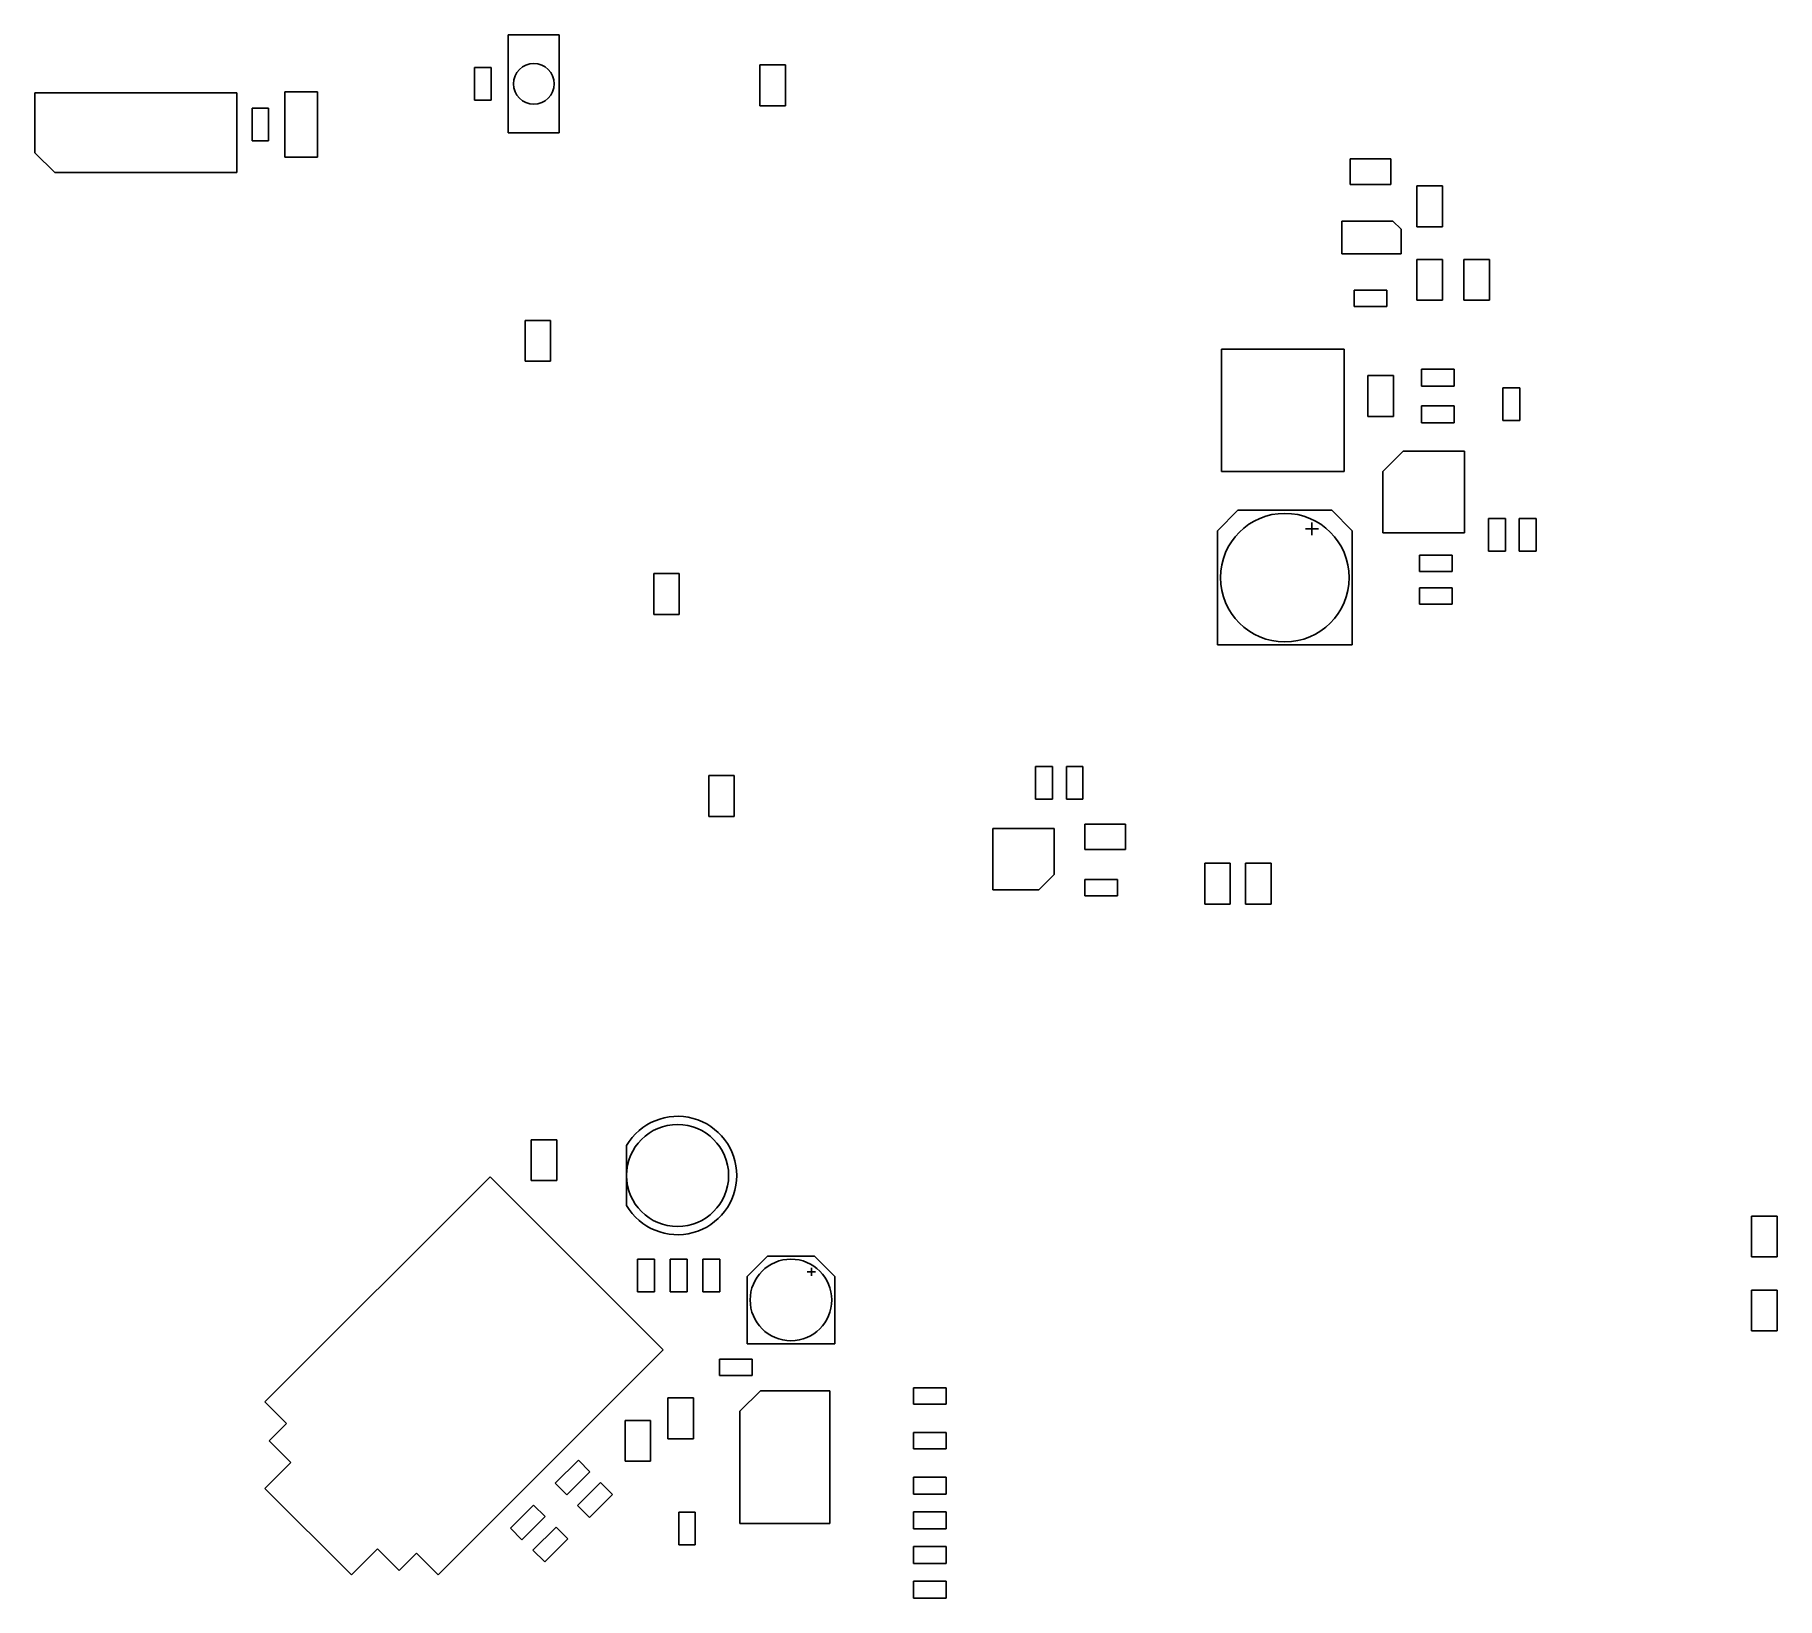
# Model space of a CAD drawing. Extents: x 88 to 173.4, y -147.2 to -70.6.
import ezdxf

# ---------------------------------------------------------------- set-up
doc = ezdxf.new("R2010")
doc.units = 0
doc.layers.add('BLACK', color=7, linetype='CONTINUOUS')

msp = doc.modelspace()

# ---------------------------------------------------------------- linework, layer by layer
at = {"layer": 'BLACK', "linetype": 'CONTINUOUS'}
for p, q in [((111.25, -70.6), (111.25, -75.4)), ((113.75, -70.6), (111.25, -70.6)), ((113.75, -75.4), (113.75, -70.6)), ((109.587, -72.2), (110.412, -72.2)), ((109.587, -73.8), (109.587, -72.2)), ((110.412, -72.2), (110.412, -73.8)), ((123.575, -72.075), (124.825, -72.075)), ((123.575, -74.075), (123.575, -72.075)), ((124.825, -72.075), (124.825, -74.075)), ((100.3, -73.4), (101.9, -73.4)), ((100.3, -76.6), (100.3, -73.4)), ((101.9, -73.4), (101.9, -76.6)), ((88.05, -76.375), (88.05, -73.45)), ((88.05, -73.45), (97.95, -73.45)), ((97.95, -73.45), (97.95, -77.35)), ((98.7, -75.8), (98.7, -74.2)), ((98.7, -74.2), (99.5, -74.2)), ((99.5, -74.2), (99.5, -75.8)), ((110.412, -73.8), (109.587, -73.8)), ((124.825, -74.075), (123.575, -74.075)), ((99.5, -75.8), (98.7, -75.8)), ((111.25, -75.4), (113.75, -75.4)), ((89.025, -77.35), (88.05, -76.375)), ((101.9, -76.6), (100.3, -76.6)), ((152.5, -77.9325), (152.5, -76.6825)), ((152.5, -76.6825), (154.5, -76.6825)), ((154.5, -76.6825), (154.5, -77.9325)), ((97.95, -77.35), (89.025, -77.35)), ((154.5, -77.9325), (152.5, -77.9325)), ((155.775, -80.0075), (155.775, -78.0075)), ((155.775, -78.0075), (157.025, -78.0075)), ((157.025, -78.0075), (157.025, -80.0075)), ((152.1, -81.3263), (152.1, -79.7262)), ((152.1, -79.7262), (154.6, -79.7262)), ((154.6, -79.7262), (155, -80.1262)), ((155, -80.1262), (155, -81.3263)), ((157.025, -80.0075), (155.775, -80.0075)), ((155, -81.3263), (152.1, -81.3263)), ((155.775, -81.6075), (157.025, -81.6075)), ((155.775, -83.6075), (155.775, -81.6075)), ((157.025, -81.6075), (157.025, -83.6075)), ((158.075, -81.6075), (159.325, -81.6075)), ((158.075, -83.6075), (158.075, -81.6075)), ((159.325, -81.6075), (159.325, -83.6075)), ((152.7, -83.9075), (152.7, -83.1075)), ((152.7, -83.1075), (154.3, -83.1075)), ((154.3, -83.1075), (154.3, -83.9075)), ((157.025, -83.6075), (155.775, -83.6075)), ((159.325, -83.6075), (158.075, -83.6075)), ((154.3, -83.9075), (152.7, -83.9075)), ((112.075, -84.6), (113.325, -84.6)), ((112.075, -86.6), (112.075, -84.6)), ((113.325, -84.6), (113.325, -86.6)), ((146.2, -86), (146.2, -92)), ((152.2, -86), (146.2, -86)), ((152.2, -92), (152.2, -86)), ((113.325, -86.6), (112.075, -86.6)), ((156, -87.8125), (156, -86.9875)), ((156, -86.9875), (157.6, -86.9875)), ((157.6, -86.9875), (157.6, -87.8125)), ((153.375, -89.3), (153.375, -87.3)), ((153.375, -87.3), (154.625, -87.3)), ((154.625, -87.3), (154.625, -89.3)), ((157.6, -87.8125), (156, -87.8125)), ((159.987, -87.9), (160.812, -87.9)), ((159.987, -89.5), (159.987, -87.9)), ((160.812, -87.9), (160.812, -89.5)), ((156, -88.7875), (157.6, -88.7875)), ((156, -89.6125), (156, -88.7875)), ((157.6, -88.7875), (157.6, -89.6125)), ((154.625, -89.3), (153.375, -89.3)), ((157.6, -89.6125), (156, -89.6125)), ((160.812, -89.5), (159.987, -89.5)), ((154.1, -92), (155.1, -91)), ((155.1, -91), (158.1, -91)), ((158.1, -91), (158.1, -95)), ((146.2, -92), (152.2, -92)), ((154.1, -95), (154.1, -92)), ((147, -93.9), (146, -94.9)), ((151.6, -93.9), (147, -93.9)), ((151.6, -93.9), (152.6, -94.9)), ((150.63, -94.4952), (150.63, -95.1252)), ((159.287, -95.9), (159.287, -94.3)), ((159.287, -94.3), (160.112, -94.3)), ((160.112, -94.3), (160.112, -95.9)), ((160.787, -95.9), (160.787, -94.3)), ((160.787, -94.3), (161.612, -94.3)), ((161.612, -94.3), (161.612, -95.9)), ((146, -94.9), (146, -100.5)), ((150.945, -94.8102), (150.315, -94.8102)), ((152.6, -94.9), (152.6, -100.5)), ((158.1, -95), (154.1, -95)), ((155.9, -96.9), (155.9, -96.1)), ((155.9, -96.1), (157.5, -96.1)), ((157.5, -96.1), (157.5, -96.9)), ((160.112, -95.9), (159.287, -95.9)), ((161.612, -95.9), (160.787, -95.9)), ((118.375, -99), (118.375, -97)), ((118.375, -97), (119.625, -97)), ((119.625, -97), (119.625, -99)), ((157.5, -96.9), (155.9, -96.9)), ((155.9, -98.5), (155.9, -97.7)), ((155.9, -97.7), (157.5, -97.7)), ((157.5, -97.7), (157.5, -98.5)), ((119.625, -99), (118.375, -99)), ((157.5, -98.5), (155.9, -98.5)), ((152.6, -100.5), (146, -100.5)), ((137.088, -106.45), (137.912, -106.45)), ((137.088, -108.05), (137.088, -106.45)), ((137.912, -106.45), (137.912, -108.05)), ((138.6, -106.45), (139.4, -106.45)), ((138.6, -108.05), (138.6, -106.45)), ((139.4, -106.45), (139.4, -108.05)), ((121.075, -108.9), (121.075, -106.9)), ((121.075, -106.9), (122.325, -106.9)), ((122.325, -106.9), (122.325, -108.9)), ((137.912, -108.05), (137.088, -108.05)), ((139.4, -108.05), (138.6, -108.05)), ((122.325, -108.9), (121.075, -108.9)), ((139.5, -109.275), (141.5, -109.275)), ((139.5, -110.525), (139.5, -109.275)), ((141.5, -109.275), (141.5, -110.525)), ((135, -112.5), (135, -109.5)), ((135, -109.5), (138, -109.5)), ((138, -109.5), (138, -111.75)), ((141.5, -110.525), (139.5, -110.525)), ((138, -111.75), (137.25, -112.5)), ((145.375, -111.2), (146.625, -111.2)), ((145.375, -113.2), (145.375, -111.2)), ((146.625, -111.2), (146.625, -113.2)), ((147.375, -111.2), (148.625, -111.2)), ((147.375, -113.2), (147.375, -111.2)), ((148.625, -111.2), (148.625, -113.2)), ((137.25, -112.5), (135, -112.5)), ((139.5, -112), (141.1, -112)), ((139.5, -112.8), (139.5, -112)), ((141.1, -112), (141.1, -112.8)), ((141.1, -112.8), (139.5, -112.8)), ((146.625, -113.2), (145.375, -113.2)), ((148.625, -113.2), (147.375, -113.2)), ((112.375, -124.75), (113.625, -124.75)), ((112.375, -126.75), (112.375, -124.75)), ((113.625, -124.75), (113.625, -126.75)), ((117.045, -125.03), (117.045, -127.97)), ((99.3239, -137.591), (110.355, -126.56)), ((110.355, -126.56), (118.84, -135.045)), ((113.625, -126.75), (112.375, -126.75)), ((172.175, -130.487), (172.175, -128.487)), ((172.175, -128.487), (173.425, -128.487)), ((173.425, -128.487), (173.425, -130.487)), ((117.587, -130.6), (118.412, -130.6)), ((117.587, -132.2), (117.587, -130.6)), ((118.412, -130.6), (118.412, -132.2)), ((119.188, -130.6), (120.012, -130.6)), ((119.188, -132.2), (119.188, -130.6)), ((120.012, -130.6), (120.012, -132.2)), ((120.787, -130.6), (121.612, -130.6)), ((120.787, -132.2), (120.787, -130.6)), ((121.612, -130.6), (121.612, -132.2)), ((123.95, -130.45), (122.95, -131.45)), ((126.25, -130.45), (123.95, -130.45)), ((126.25, -130.45), (127.25, -131.45)), ((173.425, -130.487), (172.175, -130.487)), ((122.95, -131.45), (122.95, -134.75)), ((126.3, -131.225), (125.9, -131.225)), ((126.1, -131.025), (126.1, -131.425)), ((127.25, -131.45), (127.25, -134.75)), ((118.412, -132.2), (117.587, -132.2)), ((120.012, -132.2), (119.188, -132.2)), ((121.612, -132.2), (120.787, -132.2)), ((172.175, -132.112), (173.425, -132.112)), ((172.175, -134.112), (172.175, -132.112)), ((173.425, -132.112), (173.425, -134.112)), ((127.25, -134.75), (122.95, -134.75)), ((173.425, -134.112), (172.175, -134.112)), ((107.809, -146.076), (118.84, -135.045)), ((121.6, -135.5), (123.2, -135.5)), ((121.6, -136.3), (121.6, -135.5)), ((123.2, -135.5), (123.2, -136.3)), ((123.2, -136.3), (121.6, -136.3)), ((119.075, -137.4), (120.325, -137.4)), ((119.075, -139.4), (119.075, -137.4)), ((120.325, -137.4), (120.325, -139.4)), ((122.6, -138.05), (123.6, -137.05)), ((123.6, -137.05), (127, -137.05)), ((127, -137.05), (127, -143.55)), ((131.1, -136.9), (132.7, -136.9)), ((131.1, -137.7), (131.1, -136.9)), ((132.7, -136.9), (132.7, -137.7)), ((100.385, -138.651), (99.3239, -137.591)), ((122.6, -143.55), (122.6, -138.05)), ((132.7, -137.7), (131.1, -137.7)), ((99.536, -139.5), (100.385, -138.651)), ((116.975, -140.5), (116.975, -138.5)), ((116.975, -138.5), (118.225, -138.5)), ((118.225, -138.5), (118.225, -140.5)), ((131.1, -139.9), (131.1, -139.1)), ((131.1, -139.1), (132.7, -139.1)), ((132.7, -139.1), (132.7, -139.9)), ((99.536, -139.5), (100.597, -140.561)), ((120.325, -139.4), (119.075, -139.4)), ((132.7, -139.9), (131.1, -139.9)), ((100.597, -140.561), (99.3239, -141.833)), ((113.551, -141.583), (114.683, -140.451)), ((114.683, -140.451), (115.249, -141.017)), ((118.225, -140.5), (116.975, -140.5)), ((114.117, -142.149), (113.551, -141.583)), ((115.249, -141.017), (114.117, -142.149)), ((114.643, -142.674), (115.774, -141.543)), ((115.774, -141.543), (116.357, -142.126)), ((131.1, -142.112), (131.1, -141.287)), ((131.1, -141.287), (132.7, -141.287)), ((132.7, -141.287), (132.7, -142.112)), ((99.3239, -141.833), (103.567, -146.076)), ((116.357, -142.126), (115.226, -143.257)), ((132.7, -142.112), (131.1, -142.112)), ((111.351, -143.783), (112.483, -142.651)), ((113.049, -143.217), (111.917, -144.349)), ((112.483, -142.651), (113.049, -143.217)), ((115.226, -143.257), (114.643, -142.674)), ((119.6, -144.6), (119.6, -143)), ((119.6, -143), (120.4, -143)), ((120.4, -143), (120.4, -144.6)), ((131.1, -142.987), (132.7, -142.987)), ((131.1, -143.812), (131.1, -142.987)), ((132.7, -142.987), (132.7, -143.812)), ((111.917, -144.349), (111.351, -143.783)), ((112.459, -144.857), (113.591, -143.726)), ((113.591, -143.726), (114.174, -144.309)), ((127, -143.55), (122.6, -143.55)), ((132.7, -143.812), (131.1, -143.812)), ((104.839, -144.803), (103.567, -146.076)), ((105.9, -145.864), (104.839, -144.803)), ((105.9, -145.864), (106.749, -145.015)), ((106.749, -145.015), (107.809, -146.076)), ((113.043, -145.441), (112.459, -144.857)), ((114.174, -144.309), (113.043, -145.441)), ((120.4, -144.6), (119.6, -144.6)), ((131.1, -145.512), (131.1, -144.688)), ((131.1, -144.688), (132.7, -144.688)), ((132.7, -144.688), (132.7, -145.512)), ((132.7, -145.512), (131.1, -145.512)), ((131.1, -147.213), (131.1, -146.387)), ((131.1, -146.387), (132.7, -146.387)), ((132.7, -146.387), (132.7, -147.213)), ((132.7, -147.213), (131.1, -147.213))]:
    msp.add_line(p, q, dxfattribs=at)
at = {"layer": 'BLACK'}
for centre, radius in [((112.5, -73), 1), ((149.3, -97.2), 3.15), ((119.545, -126.5), 2.5), ((125.1, -132.6), 2)]:
    msp.add_circle(centre, radius, dxfattribs=at)
msp.add_arc((119.545, -126.5), 2.9, -149.55, 149.55, dxfattribs=at)

doc.saveas('drawing.dxf')
